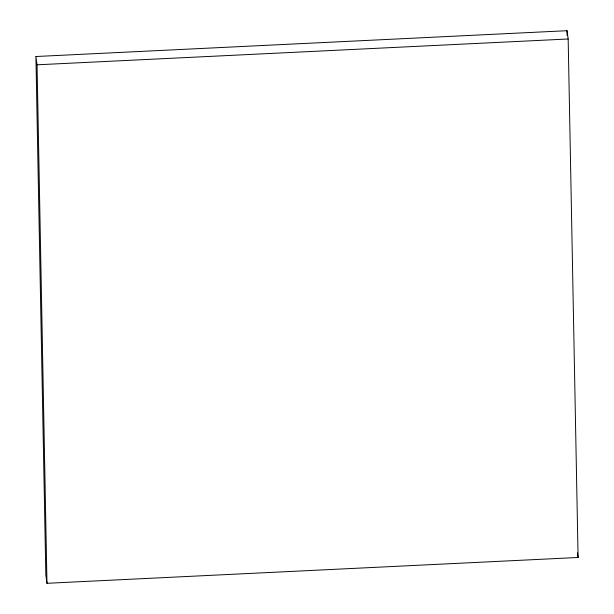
<?xml version="1.0" encoding="UTF-8"?>
<svg xmlns="http://www.w3.org/2000/svg" width="614" height="614" viewBox="0 0 614 614"><rect width="100%" height="100%" fill="white"/><g stroke="black" fill="none" stroke-linecap="round" stroke-linejoin="round"><path stroke-width="0.92" d="M35.911 56.519L567.029 30.7L568.165 38.989L578.089 557.481L46.971 583.3L45.835 575.011L35.911 56.519L37.047 64.808L46.971 583.3M37.047 64.808L568.165 38.989M577.459 552.876L578.089 557.481M567.029 30.7L567.121 35.489"/></g></svg>
